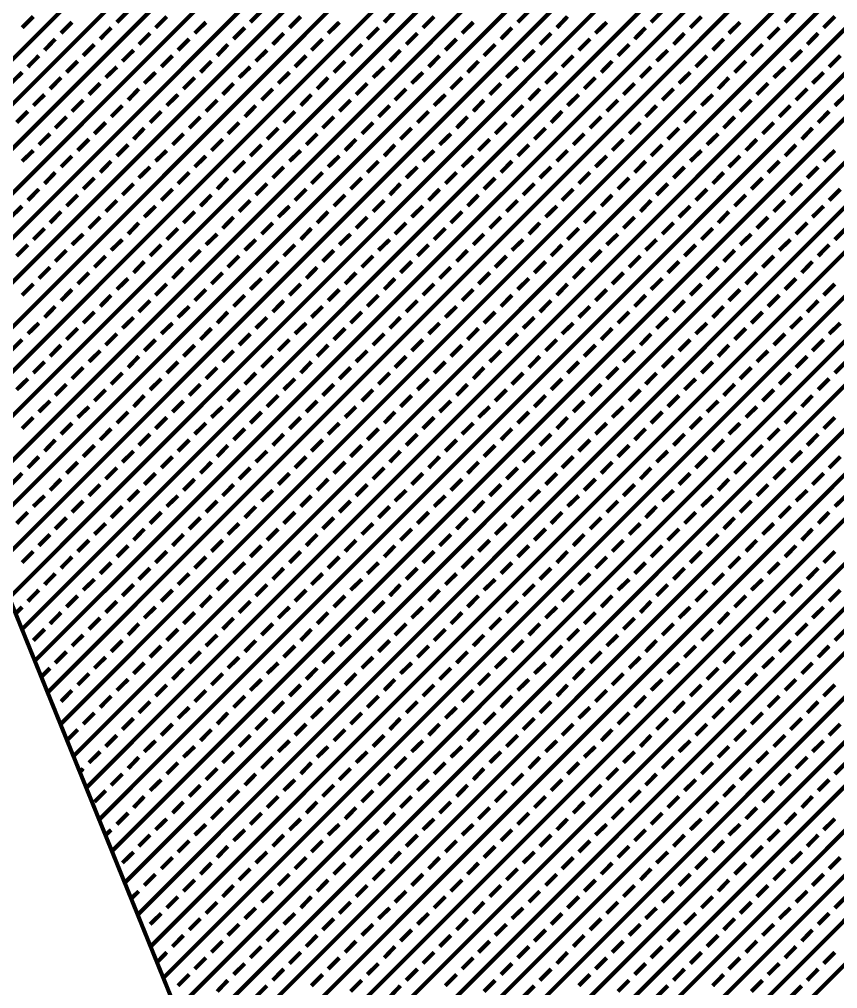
# Model space of a CAD drawing. Extents: x 2 to 176, y -19 to 159.
# Drawn here: x 114.516 to 115.275, y 119.095 to 119.993 of the extents above; entities that cross this region are included whole.
import ezdxf

# ---------------------------------------------------------------- set-up
doc = ezdxf.new("R2010")
doc.units = 0
doc.layers.add('BG_SILKSCREEN_TOP', color=7, linetype='CONTINUOUS')

msp = doc.modelspace()

# ---------------------------------------------------------------- linework, layer by layer
at = {"layer": 'BG_SILKSCREEN_TOP', "const_width": 0.00381}
for points in [[(113.925096, 120.891554), (115.144804, 117.883178)], [(114.363754, 119.809768), (115.103656, 120.549924)], [(114.375692, 119.780304), (115.114832, 120.519444)], [(114.38763, 119.751094), (115.126008, 120.489218)], [(114.399314, 119.721376), (115.137184, 120.459246)], [(114.41176, 119.692166), (115.148106, 120.428766)], [(114.423444, 119.662956), (115.159028, 120.398286)], [(114.435382, 119.633238), (115.16995, 120.368314)], [(114.44732, 119.604028), (115.181126, 120.338088)], [(114.459004, 119.574818), (115.192302, 120.307608)], [(114.470942, 119.5451), (115.203478, 120.277636)], [(114.48288, 119.51589), (115.214146, 120.247156)], [(114.495072, 119.48668), (115.225322, 120.21693)], [(114.506756, 119.456962), (115.236244, 120.186958)], [(114.518694, 119.427752), (115.24742, 120.156478)], [(114.530632, 119.398542), (115.258596, 120.125998)], [(114.542316, 119.369078), (115.269264, 120.096026)], [(114.554254, 119.339614), (115.28044, 120.0658)], [(114.566446, 119.31015), (115.291616, 120.03532)], [(114.578384, 119.28094), (115.302792, 120.005348)], [(114.606578, 119.990362), (114.616992, 120.000776)], [(114.730276, 119.990362), (114.74069, 120.000776)], [(114.854482, 119.990362), (114.864388, 120.000776)], [(114.97818, 119.990362), (114.988594, 120.000776)], [(115.101878, 119.990362), (115.112292, 120.000776)], [(115.226084, 119.990362), (115.236244, 120.000776)], [(114.518694, 119.985282), (114.529108, 119.995696)], [(114.554762, 119.980202), (114.564922, 119.990362)], [(114.642392, 119.985282), (114.652806, 119.995696)], [(114.678714, 119.980202), (114.689128, 119.990362)], [(114.766598, 119.985282), (114.777012, 119.995696)], [(114.802412, 119.980202), (114.812826, 119.990362)], [(114.890296, 119.985282), (114.90071, 119.995696)], [(114.926618, 119.980202), (114.937032, 119.990362)], [(115.014502, 119.985282), (115.024408, 119.995696)], [(115.050316, 119.980202), (115.06073, 119.990362)], [(115.1382, 119.985282), (115.148614, 119.995696)], [(115.174014, 119.980202), (115.184428, 119.990362)], [(115.261898, 119.985282), (115.272312, 119.995696)], [(114.591084, 119.974868), (114.601244, 119.985282)], [(114.626898, 119.969788), (114.637312, 119.980202)], [(114.714782, 119.974868), (114.725196, 119.985282)], [(114.751104, 119.969788), (114.761264, 119.980202)], [(114.838734, 119.974868), (114.849148, 119.985282)], [(114.874802, 119.969788), (114.885216, 119.980202)], [(114.962686, 119.974868), (114.972846, 119.985282)], [(114.998754, 119.969788), (115.009168, 119.980202)], [(115.086638, 119.974868), (115.096798, 119.985282)], [(115.122706, 119.969788), (115.132866, 119.980202)], [(115.210336, 119.974868), (115.22075, 119.985282)], [(115.246658, 119.969788), (115.256818, 119.980202)], [(114.539522, 119.964454), (114.549428, 119.974868)], [(114.590322, 119.251476), (115.313714, 119.974868)], [(114.66322, 119.964454), (114.673634, 119.974868)], [(114.786918, 119.964454), (114.797332, 119.974868)], [(114.911124, 119.964454), (114.921538, 119.974868)], [(115.034822, 119.964454), (115.045236, 119.974868)], [(115.159028, 119.964454), (115.169188, 119.974868)], [(114.575336, 119.959374), (114.58575, 119.969788)], [(114.611658, 119.954294), (114.622072, 119.964454)], [(114.699542, 119.959374), (114.709448, 119.969788)], [(114.735356, 119.954294), (114.74577, 119.964454)], [(114.82324, 119.959374), (114.833654, 119.969788)], [(114.859562, 119.954294), (114.869468, 119.964454)], [(114.946938, 119.959374), (114.957352, 119.969788)], [(114.98326, 119.954294), (114.993674, 119.964454)], [(115.071144, 119.959374), (115.081558, 119.969788)], [(115.106958, 119.954294), (115.117372, 119.964454)], [(115.194842, 119.959374), (115.205256, 119.969788)], [(115.231164, 119.954294), (115.241578, 119.964454)], [(114.524028, 119.94896), (114.534188, 119.959374)], [(114.559842, 119.94388), (114.570256, 119.954294)], [(114.647726, 119.94896), (114.65814, 119.959374)], [(114.684048, 119.94388), (114.694208, 119.954294)], [(114.771678, 119.94896), (114.782092, 119.959374)], [(114.807746, 119.94388), (114.81816, 119.954294)], [(114.89563, 119.94896), (114.90579, 119.959374)], [(114.931698, 119.94388), (114.941858, 119.954294)], [(115.019328, 119.94896), (115.029742, 119.959374)], [(115.05565, 119.94388), (115.06581, 119.954294)], [(115.14328, 119.94896), (115.153694, 119.959374)], [(115.179348, 119.94388), (115.189762, 119.954294)], [(115.266978, 119.94896), (115.277392, 119.959374)], [(114.50828, 119.93372), (114.518694, 119.94388)], [(114.596164, 119.939054), (114.606578, 119.94896)], [(114.602006, 119.222012), (115.32489, 119.944642)], [(114.631978, 119.93372), (114.642392, 119.94388)], [(114.719862, 119.939054), (114.730276, 119.94896)], [(114.756184, 119.93372), (114.766598, 119.94388)], [(114.844068, 119.939054), (114.854482, 119.94896)], [(114.879882, 119.93372), (114.890296, 119.94388)], [(114.967766, 119.939054), (114.97818, 119.94896)], [(115.004088, 119.93372), (115.014502, 119.94388)], [(115.091972, 119.939054), (115.101878, 119.94896)], [(115.127786, 119.93372), (115.1382, 119.94388)], [(115.21567, 119.939054), (115.226084, 119.94896)], [(115.251484, 119.93372), (115.261898, 119.94388)], [(114.544602, 119.92864), (114.554762, 119.939054)], [(114.6683, 119.92864), (114.678714, 119.939054)], [(114.792252, 119.92864), (114.802412, 119.939054)], [(114.916204, 119.92864), (114.926618, 119.939054)], [(115.039902, 119.92864), (115.050316, 119.939054)], [(115.164108, 119.92864), (115.174014, 119.939054)], [(114.58067, 119.923306), (114.591084, 119.93372)], [(114.616992, 119.918226), (114.626898, 119.92864)], [(114.704622, 119.923306), (114.714782, 119.93372)], [(114.74069, 119.918226), (114.751104, 119.92864)], [(114.82832, 119.923306), (114.838734, 119.93372)], [(114.864388, 119.918226), (114.874802, 119.92864)], [(114.952272, 119.923306), (114.962686, 119.93372)], [(114.988594, 119.918226), (114.998754, 119.92864)], [(115.076224, 119.923306), (115.086638, 119.93372)], [(115.112292, 119.918226), (115.122706, 119.92864)], [(115.199922, 119.923306), (115.210336, 119.93372)], [(115.236244, 119.918226), (115.246658, 119.92864)], [(114.529108, 119.913146), (114.539522, 119.923306)], [(114.564922, 119.907812), (114.575336, 119.918226)], [(114.652806, 119.913146), (114.66322, 119.923306)], [(114.689128, 119.907812), (114.699542, 119.918226)], [(114.777012, 119.913146), (114.786918, 119.923306)], [(114.812826, 119.907812), (114.82324, 119.918226)], [(114.90071, 119.913146), (114.911124, 119.923306)], [(114.937032, 119.907812), (114.946938, 119.918226)], [(115.024408, 119.913146), (115.034822, 119.923306)], [(115.06073, 119.907812), (115.071144, 119.918226)], [(115.148614, 119.913146), (115.159028, 119.923306)], [(115.184428, 119.907812), (115.194842, 119.918226)], [(115.272312, 119.913146), (115.282726, 119.923306)], [(114.513614, 119.897398), (114.524028, 119.907812)], [(114.601244, 119.902732), (114.611658, 119.913146)], [(114.613944, 119.192802), (115.335558, 119.914416)], [(114.637312, 119.897398), (114.647726, 119.907812)], [(114.725196, 119.902732), (114.735356, 119.913146)], [(114.761264, 119.897398), (114.771678, 119.907812)], [(114.849148, 119.902732), (114.859562, 119.913146)], [(114.885216, 119.897398), (114.89563, 119.907812)], [(114.972846, 119.902732), (114.98326, 119.913146)], [(115.009168, 119.897398), (115.019328, 119.907812)], [(115.096798, 119.902732), (115.106958, 119.913146)], [(115.132866, 119.897398), (115.14328, 119.907812)], [(115.22075, 119.902732), (115.231164, 119.913146)], [(115.256818, 119.897398), (115.266978, 119.907812)], [(114.549428, 119.892318), (114.559842, 119.902732)], [(114.673634, 119.892318), (114.684048, 119.902732)], [(114.797332, 119.892318), (114.807746, 119.902732)], [(114.921538, 119.892318), (114.931698, 119.902732)], [(115.045236, 119.892318), (115.05565, 119.902732)], [(115.169188, 119.892318), (115.179348, 119.902732)], [(114.58575, 119.886984), (114.596164, 119.897398)], [(114.622072, 119.881904), (114.631978, 119.892318)], [(114.709448, 119.886984), (114.719862, 119.897398)], [(114.74577, 119.881904), (114.756184, 119.892318)], [(114.833654, 119.886984), (114.844068, 119.897398)], [(114.869468, 119.881904), (114.879882, 119.892318)], [(114.957352, 119.886984), (114.967766, 119.897398)], [(114.993674, 119.881904), (115.004088, 119.892318)], [(115.081558, 119.886984), (115.091972, 119.897398)], [(115.117372, 119.881904), (115.127786, 119.892318)], [(115.205256, 119.886984), (115.21567, 119.897398)], [(115.241578, 119.881904), (115.251484, 119.892318)], [(114.534188, 119.876824), (114.544602, 119.886984)], [(114.570256, 119.87149), (114.58067, 119.881904)], [(114.625882, 119.163084), (115.346734, 119.88419)], [(114.65814, 119.876824), (114.6683, 119.886984)], [(114.694208, 119.87149), (114.704622, 119.881904)], [(114.782092, 119.876824), (114.792252, 119.886984)], [(114.81816, 119.87149), (114.82832, 119.881904)], [(114.90579, 119.876824), (114.916204, 119.886984)], [(114.941858, 119.87149), (114.952272, 119.881904)], [(115.029742, 119.876824), (115.039902, 119.886984)], [(115.06581, 119.87149), (115.076224, 119.881904)], [(115.153694, 119.876824), (115.164108, 119.886984)], [(115.189762, 119.87149), (115.199922, 119.881904)], [(114.518694, 119.861584), (114.529108, 119.87149)], [(114.606578, 119.86641), (114.616992, 119.876824)], [(114.642392, 119.861584), (114.652806, 119.87149)], [(114.730276, 119.86641), (114.74069, 119.876824)], [(114.766598, 119.861584), (114.777012, 119.87149)], [(114.854482, 119.86641), (114.864388, 119.876824)], [(114.890296, 119.861584), (114.90071, 119.87149)], [(114.97818, 119.86641), (114.988594, 119.876824)], [(115.014502, 119.861584), (115.024408, 119.87149)], [(115.101878, 119.86641), (115.112292, 119.876824)], [(115.1382, 119.861584), (115.148614, 119.87149)], [(115.226084, 119.86641), (115.236244, 119.876824)], [(115.261898, 119.861584), (115.272312, 119.87149)], [(114.554762, 119.85625), (114.564922, 119.86641)], [(114.678714, 119.85625), (114.689128, 119.86641)], [(114.802412, 119.85625), (114.812826, 119.86641)], [(114.926618, 119.85625), (114.937032, 119.86641)], [(115.050316, 119.85625), (115.06073, 119.86641)], [(115.174014, 119.85625), (115.184428, 119.86641)], [(114.591084, 119.85117), (114.601244, 119.861584)], [(114.626898, 119.84609), (114.637312, 119.85625)], [(114.638074, 119.133874), (115.35791, 119.85371)], [(114.714782, 119.85117), (114.725196, 119.861584)], [(114.751104, 119.84609), (114.761264, 119.85625)], [(114.838734, 119.85117), (114.849148, 119.861584)], [(114.874802, 119.84609), (114.885216, 119.85625)], [(114.962686, 119.85117), (114.972846, 119.861584)], [(114.998754, 119.84609), (115.009168, 119.85625)], [(115.086638, 119.85117), (115.096798, 119.861584)], [(115.122706, 119.84609), (115.132866, 119.85625)], [(115.210336, 119.85117), (115.22075, 119.861584)], [(115.246658, 119.84609), (115.256818, 119.85625)], [(114.539522, 119.840756), (114.549428, 119.85117)], [(114.575336, 119.835676), (114.58575, 119.84609)], [(114.66322, 119.840756), (114.673634, 119.85117)], [(114.699542, 119.835676), (114.709448, 119.84609)], [(114.786918, 119.840756), (114.797332, 119.85117)], [(114.82324, 119.835676), (114.833654, 119.84609)], [(114.911124, 119.840756), (114.921538, 119.85117)], [(114.946938, 119.835676), (114.957352, 119.84609)], [(115.034822, 119.840756), (115.045236, 119.85117)], [(115.071144, 119.835676), (115.081558, 119.84609)], [(115.159028, 119.840756), (115.169188, 119.85117)], [(115.194842, 119.835676), (115.205256, 119.84609)], [(114.524028, 119.825262), (114.534188, 119.835676)], [(114.611658, 119.830342), (114.622072, 119.840756)], [(114.647726, 119.825262), (114.65814, 119.835676)], [(114.735356, 119.830342), (114.74577, 119.840756)], [(114.771678, 119.825262), (114.782092, 119.835676)], [(114.859562, 119.830342), (114.869468, 119.840756)], [(114.89563, 119.825262), (114.90579, 119.835676)], [(114.98326, 119.830342), (114.993674, 119.840756)], [(115.019328, 119.825262), (115.029742, 119.835676)], [(115.106958, 119.830342), (115.117372, 119.840756)], [(115.14328, 119.825262), (115.153694, 119.835676)], [(115.231164, 119.830342), (115.241578, 119.840756)], [(115.266978, 119.825262), (115.277392, 119.835676)], [(114.559842, 119.819928), (114.570256, 119.830342)], [(114.684048, 119.819928), (114.694208, 119.830342)], [(114.807746, 119.819928), (114.81816, 119.830342)], [(114.931698, 119.819928), (114.941858, 119.830342)], [(115.05565, 119.819928), (115.06581, 119.830342)], [(115.179348, 119.819928), (115.189762, 119.830342)], [(114.50828, 119.809768), (114.518694, 119.819928)], [(114.596164, 119.814848), (114.606578, 119.825262)], [(114.631978, 119.809768), (114.642392, 119.819928)], [(114.649758, 119.104664), (115.369086, 119.823738)], [(114.719862, 119.814848), (114.730276, 119.825262)], [(114.756184, 119.809768), (114.766598, 119.819928)], [(114.844068, 119.814848), (114.854482, 119.825262)], [(114.879882, 119.809768), (114.890296, 119.819928)], [(114.967766, 119.814848), (114.97818, 119.825262)], [(115.004088, 119.809768), (115.014502, 119.819928)], [(115.091972, 119.814848), (115.101878, 119.825262)], [(115.127786, 119.809768), (115.1382, 119.819928)], [(115.21567, 119.814848), (115.226084, 119.825262)], [(115.251484, 119.809768), (115.261898, 119.819928)], [(114.544602, 119.804434), (114.554762, 119.814848)], [(114.58067, 119.799354), (114.591084, 119.809768)], [(114.6683, 119.804434), (114.678714, 119.814848)], [(114.704622, 119.799354), (114.714782, 119.809768)], [(114.792252, 119.804434), (114.802412, 119.814848)], [(114.82832, 119.799354), (114.838734, 119.809768)], [(114.916204, 119.804434), (114.926618, 119.814848)], [(114.952272, 119.799354), (114.962686, 119.809768)], [(115.039902, 119.804434), (115.050316, 119.814848)], [(115.076224, 119.799354), (115.086638, 119.809768)], [(115.164108, 119.804434), (115.174014, 119.814848)], [(115.199922, 119.799354), (115.210336, 119.809768)], [(114.616992, 119.79402), (114.626898, 119.804434)], [(114.74069, 119.79402), (114.751104, 119.804434)], [(114.864388, 119.79402), (114.874802, 119.804434)], [(114.988594, 119.79402), (114.998754, 119.804434)], [(115.112292, 119.79402), (115.122706, 119.804434)], [(115.236244, 119.79402), (115.246658, 119.804434)], [(114.529108, 119.78894), (114.539522, 119.799354)], [(114.564922, 119.784114), (114.575336, 119.79402)], [(114.652806, 119.78894), (114.66322, 119.799354)], [(114.661696, 119.074946), (115.380008, 119.793258)], [(114.689128, 119.784114), (114.699542, 119.79402)], [(114.777012, 119.78894), (114.786918, 119.799354)], [(114.812826, 119.784114), (114.82324, 119.79402)], [(114.90071, 119.78894), (114.911124, 119.799354)], [(114.937032, 119.784114), (114.946938, 119.79402)], [(115.024408, 119.78894), (115.034822, 119.799354)], [(115.06073, 119.784114), (115.071144, 119.79402)], [(115.148614, 119.78894), (115.159028, 119.799354)], [(115.184428, 119.784114), (115.194842, 119.79402)], [(115.272312, 119.78894), (115.282726, 119.799354)], [(114.513614, 119.7737), (114.524028, 119.784114)], [(114.601244, 119.779034), (114.611658, 119.78894)], [(114.637312, 119.7737), (114.647726, 119.784114)], [(114.725196, 119.779034), (114.735356, 119.78894)], [(114.761264, 119.7737), (114.771678, 119.784114)], [(114.849148, 119.779034), (114.859562, 119.78894)], [(114.885216, 119.7737), (114.89563, 119.784114)], [(114.972846, 119.779034), (114.98326, 119.78894)], [(115.009168, 119.7737), (115.019328, 119.784114)], [(115.096798, 119.779034), (115.106958, 119.78894)], [(115.132866, 119.7737), (115.14328, 119.784114)], [(115.22075, 119.779034), (115.231164, 119.78894)], [(115.256818, 119.7737), (115.266978, 119.784114)], [(114.549428, 119.76862), (114.559842, 119.779034)], [(114.58575, 119.763286), (114.596164, 119.7737)], [(114.673634, 119.76862), (114.684048, 119.779034)], [(114.709448, 119.763286), (114.719862, 119.7737)], [(114.797332, 119.76862), (114.807746, 119.779034)], [(114.833654, 119.763286), (114.844068, 119.7737)], [(114.921538, 119.76862), (114.931698, 119.779034)], [(114.957352, 119.763286), (114.967766, 119.7737)], [(115.045236, 119.76862), (115.05565, 119.779034)], [(115.081558, 119.763286), (115.091972, 119.7737)], [(115.169188, 119.76862), (115.179348, 119.779034)], [(115.205256, 119.763286), (115.21567, 119.7737)], [(114.622072, 119.758206), (114.631978, 119.76862)], [(114.74577, 119.758206), (114.756184, 119.76862)], [(114.869468, 119.758206), (114.879882, 119.76862)], [(114.993674, 119.758206), (115.004088, 119.76862)], [(115.117372, 119.758206), (115.127786, 119.76862)], [(115.241578, 119.758206), (115.251484, 119.76862)], [(114.534188, 119.752872), (114.544602, 119.763286)], [(114.570256, 119.747792), (114.58067, 119.758206)], [(114.65814, 119.752872), (114.6683, 119.763286)], [(114.673634, 119.045736), (115.39093, 119.763032)], [(114.694208, 119.747792), (114.704622, 119.758206)], [(114.782092, 119.752872), (114.792252, 119.763286)], [(114.81816, 119.747792), (114.82832, 119.758206)], [(114.90579, 119.752872), (114.916204, 119.763286)], [(114.941858, 119.747792), (114.952272, 119.758206)], [(115.029742, 119.752872), (115.039902, 119.763286)], [(115.06581, 119.747792), (115.076224, 119.758206)], [(115.153694, 119.752872), (115.164108, 119.763286)], [(115.189762, 119.747792), (115.199922, 119.758206)], [(114.518694, 119.737378), (114.529108, 119.747792)], [(114.606578, 119.742712), (114.616992, 119.752872)], [(114.642392, 119.737378), (114.652806, 119.747792)], [(114.730276, 119.742712), (114.74069, 119.752872)], [(114.766598, 119.737378), (114.777012, 119.747792)], [(114.854482, 119.742712), (114.864388, 119.752872)], [(114.890296, 119.737378), (114.90071, 119.747792)], [(114.97818, 119.742712), (114.988594, 119.752872)], [(115.014502, 119.737378), (115.024408, 119.747792)], [(115.101878, 119.742712), (115.112292, 119.752872)], [(115.1382, 119.737378), (115.148614, 119.747792)], [(115.226084, 119.742712), (115.236244, 119.752872)], [(115.261898, 119.737378), (115.272312, 119.747792)], [(114.554762, 119.732298), (114.564922, 119.742712)], [(114.591084, 119.726964), (114.601244, 119.737378)], [(114.678714, 119.732298), (114.689128, 119.742712)], [(114.714782, 119.726964), (114.725196, 119.737378)], [(114.802412, 119.732298), (114.812826, 119.742712)], [(114.838734, 119.726964), (114.849148, 119.737378)], [(114.926618, 119.732298), (114.937032, 119.742712)], [(114.962686, 119.726964), (114.972846, 119.737378)], [(115.050316, 119.732298), (115.06073, 119.742712)], [(115.086638, 119.726964), (115.096798, 119.737378)], [(115.174014, 119.732298), (115.184428, 119.742712)], [(115.210336, 119.726964), (115.22075, 119.737378)], [(114.626898, 119.721884), (114.637312, 119.732298)], [(114.685318, 119.016526), (115.401852, 119.73306)], [(114.751104, 119.721884), (114.761264, 119.732298)], [(114.874802, 119.721884), (114.885216, 119.732298)], [(114.998754, 119.721884), (115.009168, 119.732298)], [(115.122706, 119.721884), (115.132866, 119.732298)], [(115.246658, 119.721884), (115.256818, 119.732298)], [(114.539522, 119.716804), (114.549428, 119.726964)], [(114.575336, 119.71147), (114.58575, 119.721884)], [(114.66322, 119.716804), (114.673634, 119.726964)], [(114.699542, 119.71147), (114.709448, 119.721884)], [(114.786918, 119.716804), (114.797332, 119.726964)], [(114.82324, 119.71147), (114.833654, 119.721884)], [(114.911124, 119.716804), (114.921538, 119.726964)], [(114.946938, 119.71147), (114.957352, 119.721884)], [(115.034822, 119.716804), (115.045236, 119.726964)], [(115.071144, 119.71147), (115.081558, 119.721884)], [(115.159028, 119.716804), (115.169188, 119.726964)], [(115.194842, 119.71147), (115.205256, 119.721884)], [(114.524028, 119.701564), (114.534188, 119.71147)], [(114.611658, 119.706644), (114.622072, 119.716804)], [(114.647726, 119.701564), (114.65814, 119.71147)], [(114.735356, 119.706644), (114.74577, 119.716804)], [(114.771678, 119.701564), (114.782092, 119.71147)], [(114.859562, 119.706644), (114.869468, 119.716804)], [(114.89563, 119.701564), (114.90579, 119.71147)], [(114.98326, 119.706644), (114.993674, 119.716804)], [(115.019328, 119.701564), (115.029742, 119.71147)], [(115.106958, 119.706644), (115.117372, 119.716804)], [(115.14328, 119.701564), (115.153694, 119.71147)], [(115.231164, 119.706644), (115.241578, 119.716804)], [(115.266978, 119.701564), (115.277392, 119.71147)], [(114.559842, 119.69623), (114.570256, 119.706644)], [(114.596164, 119.69115), (114.606578, 119.701564)], [(114.684048, 119.69623), (114.694208, 119.706644)], [(114.697256, 118.986808), (115.413028, 119.70258)], [(114.719862, 119.69115), (114.730276, 119.701564)], [(114.807746, 119.69623), (114.81816, 119.706644)], [(114.844068, 119.69115), (114.854482, 119.701564)], [(114.931698, 119.69623), (114.941858, 119.706644)], [(114.967766, 119.69115), (114.97818, 119.701564)], [(115.05565, 119.69623), (115.06581, 119.706644)], [(115.091972, 119.69115), (115.101878, 119.701564)], [(115.179348, 119.69623), (115.189762, 119.706644)], [(115.21567, 119.69115), (115.226084, 119.701564)], [(114.50828, 119.685816), (114.518694, 119.69623)], [(114.631978, 119.685816), (114.642392, 119.69623)], [(114.756184, 119.685816), (114.766598, 119.69623)], [(114.879882, 119.685816), (114.890296, 119.69623)], [(115.004088, 119.685816), (115.014502, 119.69623)], [(115.127786, 119.685816), (115.1382, 119.69623)], [(115.251484, 119.685816), (115.261898, 119.69623)], [(114.544602, 119.680736), (114.554762, 119.69115)], [(114.58067, 119.675656), (114.591084, 119.685816)], [(114.6683, 119.680736), (114.678714, 119.69115)], [(114.704622, 119.675656), (114.714782, 119.685816)], [(114.792252, 119.680736), (114.802412, 119.69115)], [(114.82832, 119.675656), (114.838734, 119.685816)], [(114.916204, 119.680736), (114.926618, 119.69115)], [(114.952272, 119.675656), (114.962686, 119.685816)], [(115.039902, 119.680736), (115.050316, 119.69115)], [(115.076224, 119.675656), (115.086638, 119.685816)], [(115.164108, 119.680736), (115.174014, 119.69115)], [(115.199922, 119.675656), (115.210336, 119.685816)], [(114.529108, 119.665242), (114.539522, 119.675656)], [(114.616992, 119.670322), (114.626898, 119.680736)], [(114.652806, 119.665242), (114.66322, 119.675656)], [(114.74069, 119.670322), (114.751104, 119.680736)], [(114.777012, 119.665242), (114.786918, 119.675656)], [(114.864388, 119.670322), (114.874802, 119.680736)], [(114.90071, 119.665242), (114.911124, 119.675656)], [(114.988594, 119.670322), (114.998754, 119.680736)], [(115.024408, 119.665242), (115.034822, 119.675656)], [(115.112292, 119.670322), (115.122706, 119.680736)], [(115.148614, 119.665242), (115.159028, 119.675656)], [(115.236244, 119.670322), (115.246658, 119.680736)], [(115.272312, 119.665242), (115.282726, 119.675656)], [(114.564922, 119.659908), (114.575336, 119.670322)], [(114.601244, 119.654828), (114.611658, 119.665242)], [(114.689128, 119.659908), (114.699542, 119.670322)], [(114.709194, 118.957598), (115.424204, 119.672354)], [(114.725196, 119.654828), (114.735356, 119.665242)], [(114.812826, 119.659908), (114.82324, 119.670322)], [(114.849148, 119.654828), (114.859562, 119.665242)], [(114.937032, 119.659908), (114.946938, 119.670322)], [(114.972846, 119.654828), (114.98326, 119.665242)], [(115.06073, 119.659908), (115.071144, 119.670322)], [(115.096798, 119.654828), (115.106958, 119.665242)], [(115.184428, 119.659908), (115.194842, 119.670322)], [(115.22075, 119.654828), (115.231164, 119.665242)], [(114.513614, 119.649748), (114.524028, 119.659908)], [(114.637312, 119.649748), (114.647726, 119.659908)], [(114.761264, 119.649748), (114.771678, 119.659908)], [(114.885216, 119.649748), (114.89563, 119.659908)], [(115.009168, 119.649748), (115.019328, 119.659908)], [(115.132866, 119.649748), (115.14328, 119.659908)], [(115.256818, 119.649748), (115.266978, 119.659908)], [(114.549428, 119.644414), (114.559842, 119.654828)], [(114.58575, 119.639334), (114.596164, 119.649748)], [(114.673634, 119.644414), (114.684048, 119.654828)], [(114.709448, 119.639334), (114.719862, 119.649748)], [(114.797332, 119.644414), (114.807746, 119.654828)], [(114.833654, 119.639334), (114.844068, 119.649748)], [(114.921538, 119.644414), (114.931698, 119.654828)], [(114.957352, 119.639334), (114.967766, 119.649748)], [(115.045236, 119.644414), (115.05565, 119.654828)], [(115.081558, 119.639334), (115.091972, 119.649748)], [(115.169188, 119.644414), (115.179348, 119.654828)], [(115.205256, 119.639334), (115.21567, 119.649748)], [(114.534188, 119.629174), (114.544602, 119.639334)], [(114.622072, 119.634), (114.631978, 119.644414)], [(114.65814, 119.629174), (114.6683, 119.639334)], [(114.721386, 118.928388), (115.43538, 119.642128)], [(114.74577, 119.634), (114.756184, 119.644414)], [(114.782092, 119.629174), (114.792252, 119.639334)], [(114.869468, 119.634), (114.879882, 119.644414)], [(114.90579, 119.629174), (114.916204, 119.639334)], [(114.993674, 119.634), (115.004088, 119.644414)], [(115.029742, 119.629174), (115.039902, 119.639334)], [(115.117372, 119.634), (115.127786, 119.644414)], [(115.153694, 119.629174), (115.164108, 119.639334)], [(115.241578, 119.634), (115.251484, 119.644414)], [(114.570256, 119.624094), (114.58067, 119.634)], [(114.606578, 119.61876), (114.616992, 119.629174)], [(114.694208, 119.624094), (114.704622, 119.634)], [(114.730276, 119.61876), (114.74069, 119.629174)], [(114.81816, 119.624094), (114.82832, 119.634)], [(114.854482, 119.61876), (114.864388, 119.629174)], [(114.941858, 119.624094), (114.952272, 119.634)], [(114.97818, 119.61876), (114.988594, 119.629174)], [(115.06581, 119.624094), (115.076224, 119.634)], [(115.101878, 119.61876), (115.112292, 119.629174)], [(115.189762, 119.624094), (115.199922, 119.634)], [(115.226084, 119.61876), (115.236244, 119.629174)], [(114.518694, 119.61368), (114.529108, 119.624094)], [(114.642392, 119.61368), (114.652806, 119.624094)], [(114.766598, 119.61368), (114.777012, 119.624094)], [(114.890296, 119.61368), (114.90071, 119.624094)], [(115.014502, 119.61368), (115.024408, 119.624094)], [(115.1382, 119.61368), (115.148614, 119.624094)], [(115.261898, 119.61368), (115.272312, 119.624094)], [(114.554762, 119.6086), (114.564922, 119.61876)], [(114.591084, 119.603266), (114.601244, 119.61368)], [(114.678714, 119.6086), (114.689128, 119.61876)], [(114.714782, 119.603266), (114.725196, 119.61368)], [(114.733324, 118.898924), (115.446048, 119.611902)], [(114.802412, 119.6086), (114.812826, 119.61876)], [(114.838734, 119.603266), (114.849148, 119.61368)], [(114.926618, 119.6086), (114.937032, 119.61876)], [(114.962686, 119.603266), (114.972846, 119.61368)], [(115.050316, 119.6086), (115.06073, 119.61876)], [(115.086638, 119.603266), (115.096798, 119.61368)], [(115.174014, 119.6086), (115.184428, 119.61876)], [(115.210336, 119.603266), (115.22075, 119.61368)], [(114.539522, 119.592852), (114.549428, 119.603266)], [(114.626898, 119.598186), (114.637312, 119.6086)], [(114.66322, 119.592852), (114.673634, 119.603266)], [(114.751104, 119.598186), (114.761264, 119.6086)], [(114.786918, 119.592852), (114.797332, 119.603266)], [(114.874802, 119.598186), (114.885216, 119.6086)], [(114.911124, 119.592852), (114.921538, 119.603266)], [(114.998754, 119.598186), (115.009168, 119.6086)], [(115.034822, 119.592852), (115.045236, 119.603266)], [(115.122706, 119.598186), (115.132866, 119.6086)], [(115.159028, 119.592852), (115.169188, 119.603266)], [(115.246658, 119.598186), (115.256818, 119.6086)], [(114.575336, 119.587772), (114.58575, 119.598186)], [(114.611658, 119.582692), (114.622072, 119.592852)], [(114.699542, 119.587772), (114.709448, 119.598186)], [(114.735356, 119.582692), (114.74577, 119.592852)], [(114.82324, 119.587772), (114.833654, 119.598186)], [(114.859562, 119.582692), (114.869468, 119.592852)], [(114.946938, 119.587772), (114.957352, 119.598186)], [(114.98326, 119.582692), (114.993674, 119.592852)], [(115.071144, 119.587772), (115.081558, 119.598186)], [(115.106958, 119.582692), (115.117372, 119.592852)], [(115.194842, 119.587772), (115.205256, 119.598186)], [(115.231164, 119.582692), (115.241578, 119.592852)], [(114.524028, 119.577358), (114.534188, 119.587772)], [(114.647726, 119.577358), (114.65814, 119.587772)], [(114.771678, 119.577358), (114.782092, 119.587772)], [(114.89563, 119.577358), (114.90579, 119.587772)], [(115.019328, 119.577358), (115.029742, 119.587772)], [(115.14328, 119.577358), (115.153694, 119.587772)], [(115.266978, 119.577358), (115.277392, 119.587772)], [(114.559842, 119.572278), (114.570256, 119.582692)], [(114.596164, 119.566944), (114.606578, 119.577358)], [(114.684048, 119.572278), (114.694208, 119.582692)], [(114.719862, 119.566944), (114.730276, 119.577358)], [(114.745008, 118.86946), (115.457224, 119.581422)], [(114.807746, 119.572278), (114.81816, 119.582692)], [(114.844068, 119.566944), (114.854482, 119.577358)], [(114.931698, 119.572278), (114.941858, 119.582692)], [(114.967766, 119.566944), (114.97818, 119.577358)], [(115.05565, 119.572278), (115.06581, 119.582692)], [(115.091972, 119.566944), (115.101878, 119.577358)], [(115.179348, 119.572278), (115.189762, 119.582692)], [(115.21567, 119.566944), (115.226084, 119.577358)], [(114.50828, 119.561864), (114.518694, 119.572278)], [(114.544602, 119.55653), (114.554762, 119.566944)], [(114.631978, 119.561864), (114.642392, 119.572278)], [(114.6683, 119.55653), (114.678714, 119.566944)], [(114.756184, 119.561864), (114.766598, 119.572278)], [(114.792252, 119.55653), (114.802412, 119.566944)], [(114.879882, 119.561864), (114.890296, 119.572278)], [(114.916204, 119.55653), (114.926618, 119.566944)], [(115.004088, 119.561864), (115.014502, 119.572278)], [(115.039902, 119.55653), (115.050316, 119.566944)], [(115.127786, 119.561864), (115.1382, 119.572278)], [(115.164108, 119.55653), (115.174014, 119.566944)], [(115.251484, 119.561864), (115.261898, 119.572278)], [(114.58067, 119.55145), (114.591084, 119.561864)], [(114.704622, 119.55145), (114.714782, 119.561864)], [(114.82832, 119.55145), (114.838734, 119.561864)], [(114.952272, 119.55145), (114.962686, 119.561864)], [(115.076224, 119.55145), (115.086638, 119.561864)], [(115.199922, 119.55145), (115.210336, 119.561864)], [(114.529108, 119.541544), (114.539522, 119.55145)], [(114.616992, 119.546624), (114.626898, 119.55653)], [(114.652806, 119.541544), (114.66322, 119.55145)], [(114.74069, 119.546624), (114.751104, 119.55653)], [(114.756946, 118.839996), (115.4684, 119.55145)], [(114.777012, 119.541544), (114.786918, 119.55145)], [(114.864388, 119.546624), (114.874802, 119.55653)], [(114.90071, 119.541544), (114.911124, 119.55145)], [(114.988594, 119.546624), (114.998754, 119.55653)], [(115.024408, 119.541544), (115.034822, 119.55145)], [(115.112292, 119.546624), (115.122706, 119.55653)], [(115.148614, 119.541544), (115.159028, 119.55145)], [(115.236244, 119.546624), (115.246658, 119.55653)], [(115.272312, 119.541544), (115.282726, 119.55145)], [(114.564922, 119.53621), (114.575336, 119.546624)], [(114.601244, 119.53113), (114.611658, 119.541544)], [(114.689128, 119.53621), (114.699542, 119.546624)], [(114.725196, 119.53113), (114.735356, 119.541544)], [(114.812826, 119.53621), (114.82324, 119.546624)], [(114.849148, 119.53113), (114.859562, 119.541544)], [(114.937032, 119.53621), (114.946938, 119.546624)], [(114.972846, 119.53113), (114.98326, 119.541544)], [(115.06073, 119.53621), (115.071144, 119.546624)], [(115.096798, 119.53113), (115.106958, 119.541544)], [(115.184428, 119.53621), (115.194842, 119.546624)], [(115.22075, 119.53113), (115.231164, 119.541544)], [(114.513614, 119.525796), (114.524028, 119.53621)], [(114.549428, 119.520716), (114.559842, 119.53113)], [(114.637312, 119.525796), (114.647726, 119.53621)], [(114.673634, 119.520716), (114.684048, 119.53113)], [(114.761264, 119.525796), (114.771678, 119.53621)], [(114.797332, 119.520716), (114.807746, 119.53113)], [(114.885216, 119.525796), (114.89563, 119.53621)], [(114.921538, 119.520716), (114.931698, 119.53113)], [(115.009168, 119.525796), (115.019328, 119.53621)], [(115.045236, 119.520716), (115.05565, 119.53113)], [(115.132866, 119.525796), (115.14328, 119.53621)], [(115.169188, 119.520716), (115.179348, 119.53113)], [(115.256818, 119.525796), (115.266978, 119.53621)], [(114.58575, 119.515636), (114.596164, 119.525796)], [(114.709448, 119.515636), (114.719862, 119.525796)], [(114.768884, 118.810786), (115.479322, 119.52097)], [(114.833654, 119.515636), (114.844068, 119.525796)], [(114.957352, 119.515636), (114.967766, 119.525796)], [(115.081558, 119.515636), (115.091972, 119.525796)], [(115.205256, 119.515636), (115.21567, 119.525796)], [(114.534188, 119.505222), (114.544602, 119.515636)], [(114.622072, 119.510302), (114.631978, 119.520716)], [(114.65814, 119.505222), (114.6683, 119.515636)], [(114.74577, 119.510302), (114.756184, 119.520716)], [(114.782092, 119.505222), (114.792252, 119.515636)], [(114.869468, 119.510302), (114.879882, 119.520716)], [(114.90579, 119.505222), (114.916204, 119.515636)], [(114.993674, 119.510302), (115.004088, 119.520716)], [(115.029742, 119.505222), (115.039902, 119.515636)], [(115.117372, 119.510302), (115.127786, 119.520716)], [(115.153694, 119.505222), (115.164108, 119.515636)], [(115.241578, 119.510302), (115.251484, 119.520716)], [(114.570256, 119.499888), (114.58067, 119.510302)], [(114.606578, 119.494808), (114.616992, 119.505222)], [(114.694208, 119.499888), (114.704622, 119.510302)], [(114.730276, 119.494808), (114.74069, 119.505222)], [(114.81816, 119.499888), (114.82832, 119.510302)], [(114.854482, 119.494808), (114.864388, 119.505222)], [(114.941858, 119.499888), (114.952272, 119.510302)], [(114.97818, 119.494808), (114.988594, 119.505222)], [(115.06581, 119.499888), (115.076224, 119.510302)], [(115.101878, 119.494808), (115.112292, 119.505222)], [(115.189762, 119.499888), (115.199922, 119.510302)], [(115.226084, 119.494808), (115.236244, 119.505222)], [(114.518694, 119.489474), (114.529108, 119.499888)], [(114.554762, 119.484394), (114.564922, 119.494808)], [(114.642392, 119.489474), (114.652806, 119.499888)], [(114.678714, 119.484394), (114.689128, 119.494808)], [(114.766598, 119.489474), (114.777012, 119.499888)], [(114.802412, 119.484394), (114.812826, 119.494808)], [(114.890296, 119.489474), (114.90071, 119.499888)], [(114.926618, 119.484394), (114.937032, 119.494808)], [(115.014502, 119.489474), (115.024408, 119.499888)], [(115.050316, 119.484394), (115.06073, 119.494808)], [(115.1382, 119.489474), (115.148614, 119.499888)], [(115.174014, 119.484394), (115.184428, 119.494808)], [(115.261898, 119.489474), (115.272312, 119.499888)], [(114.591084, 119.479314), (114.601244, 119.489474)], [(114.714782, 119.479314), (114.725196, 119.489474)], [(114.780568, 118.781322), (115.490498, 119.490998)], [(114.838734, 119.479314), (114.849148, 119.489474)], [(114.962686, 119.479314), (114.972846, 119.489474)], [(115.086638, 119.479314), (115.096798, 119.489474)], [(115.210336, 119.479314), (115.22075, 119.489474)], [(114.539522, 119.469154), (114.549428, 119.479314)], [(114.626898, 119.47398), (114.637312, 119.484394)], [(114.66322, 119.469154), (114.673634, 119.479314)], [(114.751104, 119.47398), (114.761264, 119.484394)], [(114.786918, 119.469154), (114.797332, 119.479314)], [(114.874802, 119.47398), (114.885216, 119.484394)], [(114.911124, 119.469154), (114.921538, 119.479314)], [(114.998754, 119.47398), (115.009168, 119.484394)], [(115.034822, 119.469154), (115.045236, 119.479314)], [(115.122706, 119.47398), (115.132866, 119.484394)], [(115.159028, 119.469154), (115.169188, 119.479314)], [(115.246658, 119.47398), (115.256818, 119.484394)], [(114.575336, 119.464074), (114.58575, 119.47398)], [(114.611658, 119.45874), (114.622072, 119.469154)], [(114.699542, 119.464074), (114.709448, 119.47398)], [(114.735356, 119.45874), (114.74577, 119.469154)], [(114.82324, 119.464074), (114.833654, 119.47398)], [(114.859562, 119.45874), (114.869468, 119.469154)], [(114.946938, 119.464074), (114.957352, 119.47398)], [(114.98326, 119.45874), (114.993674, 119.469154)], [(115.071144, 119.464074), (115.081558, 119.47398)], [(115.106958, 119.45874), (115.117372, 119.469154)], [(115.194842, 119.464074), (115.205256, 119.47398)], [(115.231164, 119.45874), (115.241578, 119.469154)], [(114.524028, 119.45366), (114.534188, 119.464074)], [(114.559842, 119.448326), (114.570256, 119.45874)], [(114.647726, 119.45366), (114.65814, 119.464074)], [(114.684048, 119.448326), (114.694208, 119.45874)], [(114.771678, 119.45366), (114.782092, 119.464074)], [(114.79276, 118.751858), (115.501166, 119.460772)], [(114.807746, 119.448326), (114.81816, 119.45874)], [(114.89563, 119.45366), (114.90579, 119.464074)], [(114.931698, 119.448326), (114.941858, 119.45874)], [(115.019328, 119.45366), (115.029742, 119.464074)], [(115.05565, 119.448326), (115.06581, 119.45874)], [(115.14328, 119.45366), (115.153694, 119.464074)], [(115.179348, 119.448326), (115.189762, 119.45874)], [(115.266978, 119.45366), (115.277392, 119.464074)], [(114.596164, 119.443246), (114.606578, 119.45366)], [(114.719862, 119.443246), (114.730276, 119.45366)], [(114.844068, 119.443246), (114.854482, 119.45366)], [(114.967766, 119.443246), (114.97818, 119.45366)], [(115.091972, 119.443246), (115.101878, 119.45366)], [(115.21567, 119.443246), (115.226084, 119.45366)], [(114.512852, 119.442484), (114.518694, 119.448326)], [(114.544602, 119.432832), (114.554762, 119.443246)], [(114.631978, 119.438166), (114.642392, 119.448326)], [(114.6683, 119.432832), (114.678714, 119.443246)], [(114.756184, 119.438166), (114.766598, 119.448326)], [(114.792252, 119.432832), (114.802412, 119.443246)], [(114.879882, 119.438166), (114.890296, 119.448326)], [(114.916204, 119.432832), (114.926618, 119.443246)], [(115.004088, 119.438166), (115.014502, 119.448326)], [(115.039902, 119.432832), (115.050316, 119.443246)], [(115.127786, 119.438166), (115.1382, 119.448326)], [(115.164108, 119.432832), (115.174014, 119.443246)], [(115.251484, 119.438166), (115.261898, 119.448326)], [(114.58067, 119.427752), (114.591084, 119.438166)], [(114.616992, 119.422418), (114.626898, 119.432832)], [(114.704622, 119.427752), (114.714782, 119.438166)], [(114.74069, 119.422418), (114.751104, 119.432832)], [(114.82832, 119.427752), (114.838734, 119.438166)], [(114.864388, 119.422418), (114.874802, 119.432832)], [(114.952272, 119.427752), (114.962686, 119.438166)], [(114.988594, 119.422418), (114.998754, 119.432832)], [(115.076224, 119.427752), (115.086638, 119.438166)], [(115.112292, 119.422418), (115.122706, 119.432832)], [(115.199922, 119.427752), (115.210336, 119.438166)], [(115.236244, 119.422418), (115.246658, 119.432832)], [(114.529108, 119.417338), (114.539522, 119.427752)], [(114.564922, 119.412258), (114.575336, 119.422418)], [(114.652806, 119.417338), (114.66322, 119.427752)], [(114.689128, 119.412258), (114.699542, 119.422418)], [(114.777012, 119.417338), (114.786918, 119.427752)], [(114.804698, 118.722648), (115.512342, 119.430292)], [(114.812826, 119.412258), (114.82324, 119.422418)], [(114.90071, 119.417338), (114.911124, 119.427752)], [(114.937032, 119.412258), (114.946938, 119.422418)], [(115.024408, 119.417338), (115.034822, 119.427752)], [(115.06073, 119.412258), (115.071144, 119.422418)], [(115.148614, 119.417338), (115.159028, 119.427752)], [(115.184428, 119.412258), (115.194842, 119.422418)], [(115.272312, 119.417338), (115.282726, 119.427752)], [(114.601244, 119.406924), (114.611658, 119.417338)], [(114.725196, 119.406924), (114.735356, 119.417338)], [(114.849148, 119.406924), (114.859562, 119.417338)], [(114.972846, 119.406924), (114.98326, 119.417338)], [(115.096798, 119.406924), (115.106958, 119.417338)], [(115.22075, 119.406924), (115.231164, 119.417338)], [(114.549428, 119.39651), (114.559842, 119.406924)], [(114.637312, 119.401844), (114.647726, 119.412258)], [(114.673634, 119.39651), (114.684048, 119.406924)], [(114.761264, 119.401844), (114.771678, 119.412258)], [(114.797332, 119.39651), (114.807746, 119.406924)], [(114.885216, 119.401844), (114.89563, 119.412258)], [(114.921538, 119.39651), (114.931698, 119.406924)], [(115.009168, 119.401844), (115.019328, 119.412258)], [(115.045236, 119.39651), (115.05565, 119.406924)], [(115.132866, 119.401844), (115.14328, 119.412258)], [(115.169188, 119.39651), (115.179348, 119.406924)], [(115.256818, 119.401844), (115.266978, 119.412258)], [(114.58575, 119.391684), (114.596164, 119.401844)], [(114.622072, 119.386604), (114.631978, 119.39651)], [(114.709448, 119.391684), (114.719862, 119.401844)], [(114.74577, 119.386604), (114.756184, 119.39651)], [(114.816636, 118.69293), (115.525804, 119.402606)], [(114.833654, 119.391684), (114.844068, 119.401844)], [(114.869468, 119.386604), (114.879882, 119.39651)], [(114.957352, 119.391684), (114.967766, 119.401844)], [(114.993674, 119.386604), (115.004088, 119.39651)], [(115.081558, 119.391684), (115.091972, 119.401844)], [(115.117372, 119.386604), (115.127786, 119.39651)], [(115.205256, 119.391684), (115.21567, 119.401844)], [(115.241578, 119.386604), (115.251484, 119.39651)], [(114.536474, 119.383556), (114.544602, 119.391684)], [(114.570256, 119.37619), (114.58067, 119.386604)], [(114.65814, 119.38127), (114.6683, 119.391684)], [(114.694208, 119.37619), (114.704622, 119.386604)], [(114.782092, 119.38127), (114.792252, 119.391684)], [(114.81816, 119.37619), (114.82832, 119.386604)], [(114.90579, 119.38127), (114.916204, 119.391684)], [(114.941858, 119.37619), (114.952272, 119.386604)], [(115.029742, 119.38127), (115.039902, 119.391684)], [(115.06581, 119.37619), (115.076224, 119.386604)], [(115.153694, 119.38127), (115.164108, 119.391684)], [(115.189762, 119.37619), (115.199922, 119.386604)], [(114.606578, 119.37111), (114.616992, 119.38127)], [(114.730276, 119.37111), (114.74069, 119.38127)], [(114.854482, 119.37111), (114.864388, 119.38127)], [(114.97818, 119.37111), (114.988594, 119.38127)], [(115.101878, 119.37111), (115.112292, 119.38127)], [(115.226084, 119.37111), (115.236244, 119.38127)], [(114.554762, 119.360696), (114.564922, 119.37111)], [(114.642392, 119.365776), (114.652806, 119.37619)], [(114.678714, 119.360696), (114.689128, 119.37111)], [(114.766598, 119.365776), (114.777012, 119.37619)], [(114.802412, 119.360696), (114.812826, 119.37111)], [(114.82832, 118.66372), (115.540028, 119.375428)], [(114.890296, 119.365776), (114.90071, 119.37619)], [(114.926618, 119.360696), (114.937032, 119.37111)], [(115.014502, 119.365776), (115.024408, 119.37619)], [(115.050316, 119.360696), (115.06073, 119.37111)], [(115.1382, 119.365776), (115.148614, 119.37619)], [(115.174014, 119.360696), (115.184428, 119.37111)], [(115.261898, 119.365776), (115.272312, 119.37619)], [(114.591084, 119.355362), (114.601244, 119.365776)], [(114.626898, 119.350282), (114.637312, 119.360696)], [(114.714782, 119.355362), (114.725196, 119.365776)], [(114.751104, 119.350282), (114.761264, 119.360696)], [(114.838734, 119.355362), (114.849148, 119.365776)], [(114.874802, 119.350282), (114.885216, 119.360696)], [(114.962686, 119.355362), (114.972846, 119.365776)], [(114.998754, 119.350282), (115.009168, 119.360696)], [(115.086638, 119.355362), (115.096798, 119.365776)], [(115.122706, 119.350282), (115.132866, 119.360696)], [(115.210336, 119.355362), (115.22075, 119.365776)], [(115.246658, 119.350282), (115.256818, 119.360696)], [(114.548412, 119.354346), (114.549428, 119.355362)], [(114.575336, 119.339868), (114.58575, 119.350282)], [(114.66322, 119.345202), (114.673634, 119.355362)], [(114.699542, 119.339868), (114.709448, 119.350282)], [(114.786918, 119.345202), (114.797332, 119.355362)], [(114.82324, 119.339868), (114.833654, 119.350282)], [(114.911124, 119.345202), (114.921538, 119.355362)], [(114.946938, 119.339868), (114.957352, 119.350282)], [(115.034822, 119.345202), (115.045236, 119.355362)], [(115.071144, 119.339868), (115.081558, 119.350282)], [(115.159028, 119.345202), (115.169188, 119.355362)], [(115.194842, 119.339868), (115.205256, 119.350282)], [(114.611658, 119.334788), (114.622072, 119.345202)], [(114.735356, 119.334788), (114.74577, 119.345202)], [(114.859562, 119.334788), (114.869468, 119.345202)], [(114.98326, 119.334788), (114.993674, 119.345202)], [(115.106958, 119.334788), (115.117372, 119.345202)], [(115.231164, 119.334788), (115.241578, 119.345202)], [(114.560604, 119.325136), (114.570256, 119.334788)], [(114.647726, 119.329454), (114.65814, 119.339868)], [(114.684048, 119.324374), (114.694208, 119.334788)], [(114.771678, 119.329454), (114.782092, 119.339868)], [(114.807746, 119.324374), (114.81816, 119.334788)], [(114.89563, 119.329454), (114.90579, 119.339868)], [(114.931698, 119.324374), (114.941858, 119.334788)], [(115.019328, 119.329454), (115.029742, 119.339868)], [(115.05565, 119.324374), (115.06581, 119.334788)], [(115.14328, 119.329454), (115.153694, 119.339868)], [(115.179348, 119.324374), (115.189762, 119.334788)], [(115.266978, 119.329454), (115.277392, 119.339868)], [(114.596164, 119.31904), (114.606578, 119.329454)], [(114.631978, 119.314214), (114.642392, 119.324374)], [(114.719862, 119.31904), (114.730276, 119.329454)], [(114.756184, 119.314214), (114.766598, 119.324374)], [(114.844068, 119.31904), (114.854482, 119.329454)], [(114.879882, 119.314214), (114.890296, 119.324374)], [(114.967766, 119.31904), (114.97818, 119.329454)], [(115.004088, 119.314214), (115.014502, 119.324374)], [(115.091972, 119.31904), (115.101878, 119.329454)], [(115.127786, 119.314214), (115.1382, 119.324374)], [(115.21567, 119.31904), (115.226084, 119.329454)], [(115.251484, 119.314214), (115.261898, 119.324374)], [(114.6683, 119.309134), (114.678714, 119.31904)], [(114.792252, 119.309134), (114.802412, 119.31904)], [(114.916204, 119.309134), (114.926618, 119.31904)], [(115.039902, 119.309134), (115.050316, 119.31904)], [(115.164108, 119.309134), (115.174014, 119.31904)], [(114.58067, 119.304054), (114.591084, 119.314214)], [(114.616992, 119.29872), (114.626898, 119.309134)], [(114.704622, 119.304054), (114.714782, 119.314214)], [(114.74069, 119.29872), (114.751104, 119.309134)], [(114.82832, 119.304054), (114.838734, 119.314214)], [(114.864388, 119.29872), (114.874802, 119.309134)], [(114.952272, 119.304054), (114.962686, 119.314214)], [(114.988594, 119.29872), (114.998754, 119.309134)], [(115.076224, 119.304054), (115.086638, 119.314214)], [(115.112292, 119.29872), (115.122706, 119.309134)], [(115.199922, 119.304054), (115.210336, 119.314214)], [(115.236244, 119.29872), (115.246658, 119.309134)], [(114.572542, 119.295418), (114.575336, 119.29872)], [(114.652806, 119.29364), (114.66322, 119.304054)], [(114.689128, 119.288306), (114.699542, 119.29872)], [(114.777012, 119.29364), (114.786918, 119.304054)], [(114.812826, 119.288306), (114.82324, 119.29872)], [(114.90071, 119.29364), (114.911124, 119.304054)], [(114.937032, 119.288306), (114.946938, 119.29872)], [(115.024408, 119.29364), (115.034822, 119.304054)], [(115.06073, 119.288306), (115.071144, 119.29872)], [(115.148614, 119.29364), (115.159028, 119.304054)], [(115.184428, 119.288306), (115.194842, 119.29872)], [(115.272312, 119.29364), (115.282726, 119.304054)], [(114.601244, 119.283226), (114.611658, 119.29364)], [(114.637312, 119.278146), (114.647726, 119.288306)], [(114.725196, 119.283226), (114.735356, 119.29364)], [(114.761264, 119.278146), (114.771678, 119.288306)], [(114.849148, 119.283226), (114.859562, 119.29364)], [(114.885216, 119.278146), (114.89563, 119.288306)], [(114.972846, 119.283226), (114.98326, 119.29364)], [(115.009168, 119.278146), (115.019328, 119.288306)], [(115.096798, 119.283226), (115.106958, 119.29364)], [(115.132866, 119.278146), (115.14328, 119.288306)], [(115.22075, 119.283226), (115.231164, 119.29364)], [(115.256818, 119.278146), (115.266978, 119.288306)], [(114.673634, 119.272812), (114.684048, 119.283226)], [(114.797332, 119.272812), (114.807746, 119.283226)], [(114.921538, 119.272812), (114.931698, 119.283226)], [(115.045236, 119.272812), (115.05565, 119.283226)], [(115.169188, 119.272812), (115.179348, 119.283226)], [(114.58575, 119.267732), (114.596164, 119.278146)], [(114.622072, 119.262398), (114.631978, 119.272812)], [(114.709448, 119.267732), (114.719862, 119.278146)], [(114.74577, 119.262398), (114.756184, 119.272812)], [(114.833654, 119.267732), (114.844068, 119.278146)], [(114.869468, 119.262398), (114.879882, 119.272812)], [(114.957352, 119.267732), (114.967766, 119.278146)], [(114.993674, 119.262398), (115.004088, 119.272812)], [(115.081558, 119.267732), (115.091972, 119.278146)], [(115.117372, 119.262398), (115.127786, 119.272812)], [(115.205256, 119.267732), (115.21567, 119.278146)], [(115.241578, 119.262398), (115.251484, 119.272812)], [(114.65814, 119.257318), (114.6683, 119.267732)], [(114.694208, 119.251984), (114.704622, 119.262398)], [(114.782092, 119.257318), (114.792252, 119.267732)], [(114.81816, 119.251984), (114.82832, 119.262398)], [(114.90579, 119.257318), (114.916204, 119.267732)], [(114.941858, 119.251984), (114.952272, 119.262398)], [(115.029742, 119.257318), (115.039902, 119.267732)], [(115.06581, 119.251984), (115.076224, 119.262398)], [(115.153694, 119.257318), (115.164108, 119.267732)], [(115.189762, 119.251984), (115.199922, 119.262398)], [(114.606578, 119.246904), (114.616992, 119.257318)], [(114.642392, 119.241824), (114.652806, 119.251984)], [(114.730276, 119.246904), (114.74069, 119.257318)], [(114.766598, 119.241824), (114.777012, 119.251984)], [(114.854482, 119.246904), (114.864388, 119.257318)], [(114.890296, 119.241824), (114.90071, 119.251984)], [(114.97818, 119.246904), (114.988594, 119.257318)], [(115.014502, 119.241824), (115.024408, 119.251984)], [(115.101878, 119.246904), (115.112292, 119.257318)], [(115.1382, 119.241824), (115.148614, 119.251984)], [(115.226084, 119.246904), (115.236244, 119.257318)], [(115.261898, 119.241824), (115.272312, 119.251984)], [(114.678714, 119.236998), (114.689128, 119.246904)], [(114.802412, 119.236998), (114.812826, 119.246904)], [(114.926618, 119.236998), (114.937032, 119.246904)], [(115.050316, 119.236998), (115.06073, 119.246904)], [(115.174014, 119.236998), (115.184428, 119.246904)], [(114.596164, 119.236998), (114.601244, 119.241824)], [(114.626898, 119.226584), (114.637312, 119.236998)], [(114.714782, 119.231664), (114.725196, 119.241824)], [(114.751104, 119.226584), (114.761264, 119.236998)], [(114.838734, 119.231664), (114.849148, 119.241824)], [(114.874802, 119.226584), (114.885216, 119.236998)], [(114.962686, 119.231664), (114.972846, 119.241824)], [(114.998754, 119.226584), (115.009168, 119.236998)], [(115.086638, 119.231664), (115.096798, 119.241824)], [(115.122706, 119.226584), (115.132866, 119.236998)], [(115.210336, 119.231664), (115.22075, 119.241824)], [(115.246658, 119.226584), (115.256818, 119.236998)], [(114.66322, 119.22125), (114.673634, 119.231664)], [(114.699542, 119.21617), (114.709448, 119.226584)], [(114.786918, 119.22125), (114.797332, 119.231664)], [(114.82324, 119.21617), (114.833654, 119.226584)], [(114.911124, 119.22125), (114.921538, 119.231664)], [(114.946938, 119.21617), (114.957352, 119.226584)], [(115.034822, 119.22125), (115.045236, 119.231664)], [(115.071144, 119.21617), (115.081558, 119.226584)], [(115.159028, 119.22125), (115.169188, 119.231664)], [(115.194842, 119.21617), (115.205256, 119.226584)], [(114.611658, 119.21109), (114.622072, 119.22125)], [(114.647726, 119.205756), (114.65814, 119.21617)], [(114.735356, 119.21109), (114.74577, 119.22125)], [(114.771678, 119.205756), (114.782092, 119.21617)], [(114.859562, 119.21109), (114.869468, 119.22125)], [(114.89563, 119.205756), (114.90579, 119.21617)], [(114.98326, 119.21109), (114.993674, 119.22125)], [(115.019328, 119.205756), (115.029742, 119.21617)], [(115.106958, 119.21109), (115.117372, 119.22125)], [(115.14328, 119.205756), (115.153694, 119.21617)], [(115.231164, 119.21109), (115.241578, 119.22125)], [(115.266978, 119.205756), (115.277392, 119.21617)], [(114.684048, 119.200676), (114.694208, 119.21109)], [(114.807746, 119.200676), (114.81816, 119.21109)], [(114.931698, 119.200676), (114.941858, 119.21109)], [(115.05565, 119.200676), (115.06581, 119.21109)], [(115.179348, 119.200676), (115.189762, 119.21109)], [(114.631978, 119.190262), (114.642392, 119.200676)], [(114.719862, 119.195342), (114.730276, 119.205756)], [(114.756184, 119.190262), (114.766598, 119.200676)], [(114.844068, 119.195342), (114.854482, 119.205756)], [(114.879882, 119.190262), (114.890296, 119.200676)], [(114.967766, 119.195342), (114.97818, 119.205756)], [(115.004088, 119.190262), (115.014502, 119.200676)], [(115.091972, 119.195342), (115.101878, 119.205756)], [(115.127786, 119.190262), (115.1382, 119.200676)], [(115.21567, 119.195342), (115.226084, 119.205756)], [(115.251484, 119.190262), (115.261898, 119.200676)], [(114.6683, 119.184928), (114.678714, 119.195342)], [(114.704622, 119.179848), (114.714782, 119.190262)], [(114.792252, 119.184928), (114.802412, 119.195342)], [(114.82832, 119.179848), (114.838734, 119.190262)], [(114.916204, 119.184928), (114.926618, 119.195342)], [(114.952272, 119.179848), (114.962686, 119.190262)], [(115.039902, 119.184928), (115.050316, 119.195342)], [(115.076224, 119.179848), (115.086638, 119.190262)], [(115.164108, 119.184928), (115.174014, 119.195342)], [(115.199922, 119.179848), (115.210336, 119.190262)], [(114.619786, 119.17807), (114.626898, 119.184928)], [(114.652806, 119.169434), (114.66322, 119.179848)], [(114.74069, 119.174768), (114.751104, 119.184928)], [(114.777012, 119.169434), (114.786918, 119.179848)], [(114.864388, 119.174768), (114.874802, 119.184928)], [(114.90071, 119.169434), (114.911124, 119.179848)], [(114.988594, 119.174768), (114.998754, 119.184928)], [(115.024408, 119.169434), (115.034822, 119.179848)], [(115.112292, 119.174768), (115.122706, 119.184928)], [(115.148614, 119.169434), (115.159028, 119.179848)], [(115.236244, 119.174768), (115.246658, 119.184928)], [(115.272312, 119.169434), (115.282726, 119.179848)], [(114.689128, 119.164354), (114.699542, 119.174768)], [(114.812826, 119.164354), (114.82324, 119.174768)], [(114.937032, 119.164354), (114.946938, 119.174768)], [(115.06073, 119.164354), (115.071144, 119.174768)], [(115.184428, 119.164354), (115.194842, 119.174768)], [(114.637312, 119.154194), (114.647726, 119.164354)], [(114.725196, 119.159528), (114.735356, 119.169434)], [(114.761264, 119.154194), (114.771678, 119.164354)], [(114.849148, 119.159528), (114.859562, 119.169434)], [(114.885216, 119.154194), (114.89563, 119.164354)], [(114.972846, 119.159528), (114.98326, 119.169434)], [(115.009168, 119.154194), (115.019328, 119.164354)], [(115.096798, 119.159528), (115.106958, 119.169434)], [(115.132866, 119.154194), (115.14328, 119.164354)], [(115.22075, 119.159528), (115.231164, 119.169434)], [(115.256818, 119.154194), (115.266978, 119.164354)], [(114.673634, 119.149114), (114.684048, 119.159528)], [(114.709448, 119.144034), (114.719862, 119.154194)], [(114.797332, 119.149114), (114.807746, 119.159528)], [(114.833654, 119.144034), (114.844068, 119.154194)], [(114.921538, 119.149114), (114.931698, 119.159528)], [(114.957352, 119.144034), (114.967766, 119.154194)], [(115.045236, 119.149114), (115.05565, 119.159528)], [(115.081558, 119.144034), (115.091972, 119.154194)], [(115.169188, 119.149114), (115.179348, 119.159528)], [(115.205256, 119.144034), (115.21567, 119.154194)], [(114.631724, 119.148606), (114.631978, 119.149114)], [(114.65814, 119.13362), (114.6683, 119.144034)], [(114.74577, 119.1387), (114.756184, 119.149114)], [(114.782092, 119.13362), (114.792252, 119.144034)], [(114.869468, 119.1387), (114.879882, 119.149114)], [(114.90579, 119.13362), (114.916204, 119.144034)], [(114.993674, 119.1387), (115.004088, 119.149114)], [(115.029742, 119.13362), (115.039902, 119.144034)], [(115.117372, 119.1387), (115.127786, 119.149114)], [(115.153694, 119.13362), (115.164108, 119.144034)], [(115.241578, 119.1387), (115.251484, 119.149114)], [(114.694208, 119.128286), (114.704622, 119.1387)], [(114.81816, 119.128286), (114.82832, 119.1387)], [(114.941858, 119.128286), (114.952272, 119.1387)], [(115.06581, 119.128286), (115.076224, 119.1387)], [(115.189762, 119.128286), (115.199922, 119.1387)], [(114.643916, 119.119142), (114.652806, 119.128286)], [(114.730276, 119.123206), (114.74069, 119.13362)], [(114.766598, 119.117872), (114.777012, 119.128286)], [(114.854482, 119.123206), (114.864388, 119.13362)], [(114.890296, 119.117872), (114.90071, 119.128286)], [(114.97818, 119.123206), (114.988594, 119.13362)], [(115.014502, 119.117872), (115.024408, 119.128286)], [(115.101878, 119.123206), (115.112292, 119.13362)], [(115.1382, 119.117872), (115.148614, 119.128286)], [(115.226084, 119.123206), (115.236244, 119.13362)], [(115.261898, 119.117872), (115.272312, 119.128286)], [(114.678714, 119.112792), (114.689128, 119.123206)], [(114.714782, 119.107712), (114.725196, 119.117872)], [(114.802412, 119.112792), (114.812826, 119.123206)], [(114.838734, 119.107712), (114.849148, 119.117872)], [(114.926618, 119.112792), (114.937032, 119.123206)], [(114.962686, 119.107712), (114.972846, 119.117872)], [(115.050316, 119.112792), (115.06073, 119.123206)], [(115.086638, 119.107712), (115.096798, 119.117872)], [(115.174014, 119.112792), (115.184428, 119.123206)], [(115.210336, 119.107712), (115.22075, 119.117872)], [(114.66322, 119.097298), (114.673634, 119.107712)], [(114.751104, 119.102378), (114.761264, 119.112792)], [(114.786918, 119.097298), (114.797332, 119.107712)], [(114.874802, 119.102378), (114.885216, 119.112792)], [(114.911124, 119.097298), (114.921538, 119.107712)], [(114.998754, 119.102378), (115.009168, 119.112792)], [(115.034822, 119.097298), (115.045236, 119.107712)], [(115.122706, 119.102378), (115.132866, 119.112792)], [(115.159028, 119.097298), (115.169188, 119.107712)], [(115.246658, 119.102378), (115.256818, 119.112792)], [(114.699542, 119.091964), (114.709448, 119.102378)], [(114.82324, 119.091964), (114.833654, 119.102378)], [(114.946938, 119.091964), (114.957352, 119.102378)], [(115.071144, 119.091964), (115.081558, 119.102378)], [(115.194842, 119.091964), (115.205256, 119.102378)], [(114.735356, 119.086884), (114.74577, 119.097298)], [(114.859562, 119.086884), (114.869468, 119.097298)], [(114.98326, 119.086884), (114.993674, 119.097298)], [(115.106958, 119.086884), (115.117372, 119.097298)], [(115.231164, 119.086884), (115.241578, 119.097298)]]:
    msp.add_lwpolyline(points, dxfattribs=at)

doc.saveas('drawing.dxf')
